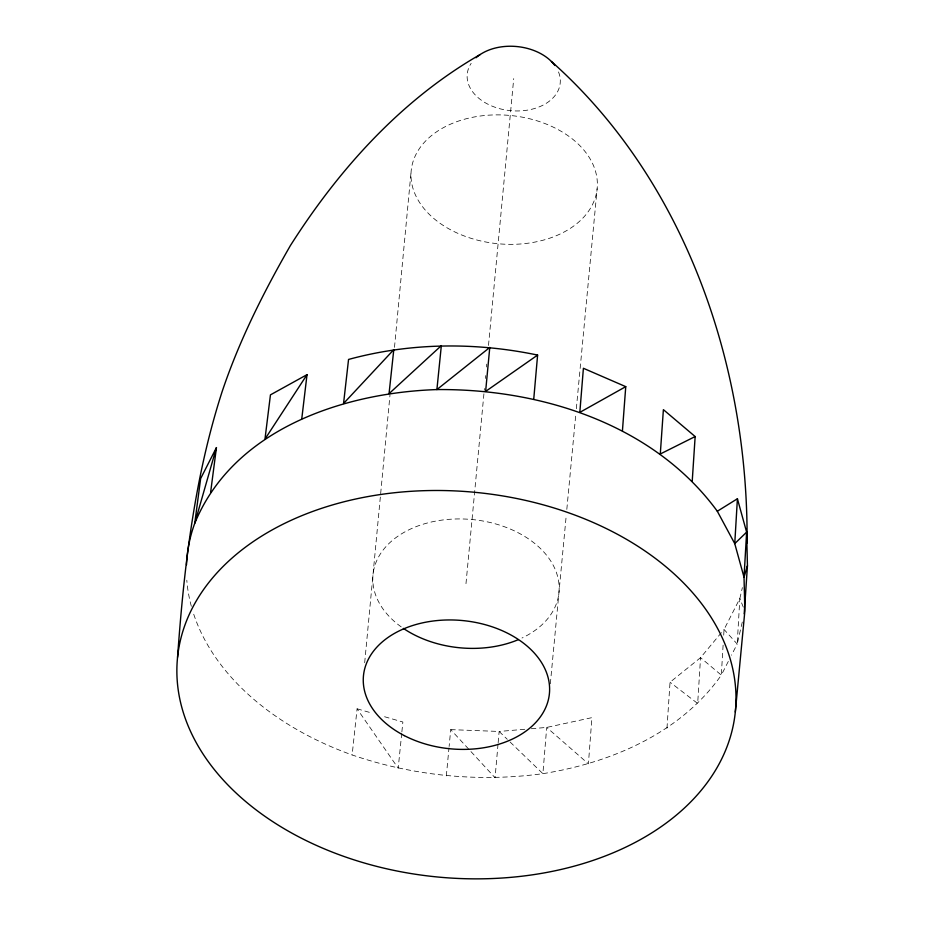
<?xml version="1.0" encoding="UTF-8"?>
<svg xmlns="http://www.w3.org/2000/svg" width="925" height="925" viewBox="0 0 925 925"><rect width="100%" height="100%" fill="white"/><g stroke="black" fill="none" stroke-linecap="round" stroke-linejoin="round"><path stroke-width="0.69" stroke-dasharray="4.62 3.47" d="M723.107 645.164L721.315 675.134C680.499 733.271 611.09 762.709 542.894 773.67C478.884 782.377 413.232 775.959 352.136 754.95A280.217 193.244 5.4 0 1 192.909 611.679M723.708 635.174L724.055 629.474L739.838 598.521L742.382 587.606M666.983 728.206L670.035 682.222L700.549 657.652L724.055 629.474L737.202 644.008L731.478 655.212M498.032 744.082L495.06 777.74L450.718 729.628L449.122 746.463M498.159 742.671L499.142 731.455L525.724 729.201M364.681 662.739L390.003 394.79M394.489 347.349L411.209 170.477M446.336 775.902L448.983 747.862M465.98 583.663L484.422 388.523M485.371 378.475L485.648 375.608M486.458 366.994L486.723 364.126M488.493 345.476L513.722 78.602M550.329 683.841L566.273 515.132M566.817 509.386L575.789 414.481M576.333 408.734L597.134 188.735A93.402 64.415 5.4 0 0 463.367 119.545A93.402 64.415 5.4 0 0 452.024 230.545A93.402 64.415 5.4 0 0 597.134 188.735M401.739 733.213L398.201 768.224L357.085 708.804L352.136 754.95M401.878 731.814L402.872 722.009L382.06 716.008M742.301 622.028L737.202 644.008L739.838 598.521L743.353 607.286M728.31 661.433L721.315 675.134L700.549 657.652L697.67 703.486L670.035 682.222M531.32 728.727L546.698 727.42L591.931 717.638L588.404 763.842L546.698 727.42L542.894 773.67L508.299 740.289M450.718 729.628L499.142 731.455L507.282 739.306M357.085 708.804L372.347 713.198M401.207 626.884A93.402 64.415 5.4 0 1 402.456 533.286A93.402 64.415 5.4 0 1 537.402 545.715A93.402 64.415 5.4 0 1 522.012 638.007M191.336 606.291A280.217 193.244 5.4 0 1 186.804 580.206M558.515 71.93A46.701 32.202 5.4 0 1 510.45 110.642A46.701 32.202 5.4 0 1 471.16 63.351"/><path stroke-width="1.39" d="M186.515 564.678A280.217 193.244 5.4 0 1 194.747 523.319C233.412 429.292 342.782 392.732 436.901 389.575C541.056 388.592 653.755 424.274 717.314 511.248L737.41 498.76L734.751 543.634L744.024 577.235L744.856 611.032L735.306 712.053A280.217 193.244 5.4 0 1 299.978 837.472A280.217 193.244 5.4 0 1 334.006 504.495A280.217 193.244 5.4 0 1 735.306 712.053M692.235 481.058L695.149 436.554L663.387 409.648L660.288 453.99L695.149 436.554M622.433 430.853L625.751 386.65L583.398 368.277L579.825 412.377L625.751 386.65M533.748 399.091L537.61 355.073C475.265 342.007 410.122 342.62 348.552 359.443L343.557 403.485L393.784 349.662L389.055 393.645L441.341 345.626L436.901 389.575L489.776 347.442L485.625 391.414L537.61 355.073M177.554 657.293C183.948 567.615 194.377 477.635 222.093 391.726C239.24 340.573 263.579 292.242 290.404 245.553C338.839 169.321 401.277 99.842 480.214 54.506M301.77 418.794L307.019 374.66L270.447 394.859L264.978 439.109L307.019 374.66M210.634 492.181L216.438 447.608L200.644 478.56L194.747 523.319L216.438 447.608M746.81 568.482L747.446 565.753L746.625 532.153L737.41 498.76M744.209 613.784L747.446 565.753L744.024 577.235L746.625 532.153L734.751 543.634L717.314 511.248M551.427 61.501C685.83 180.988 748.568 366.254 747.065 543.01M518.301 639.672A93.402 64.415 5.4 0 1 403.358 628.387M476.04 57.755A46.701 32.202 5.4 0 1 554.873 65.49M404.283 735.606A93.402 64.415 5.4 0 0 549.392 693.796A93.402 64.415 5.4 0 0 415.626 624.618A93.402 64.415 5.4 0 0 404.283 735.606"/></g></svg>
